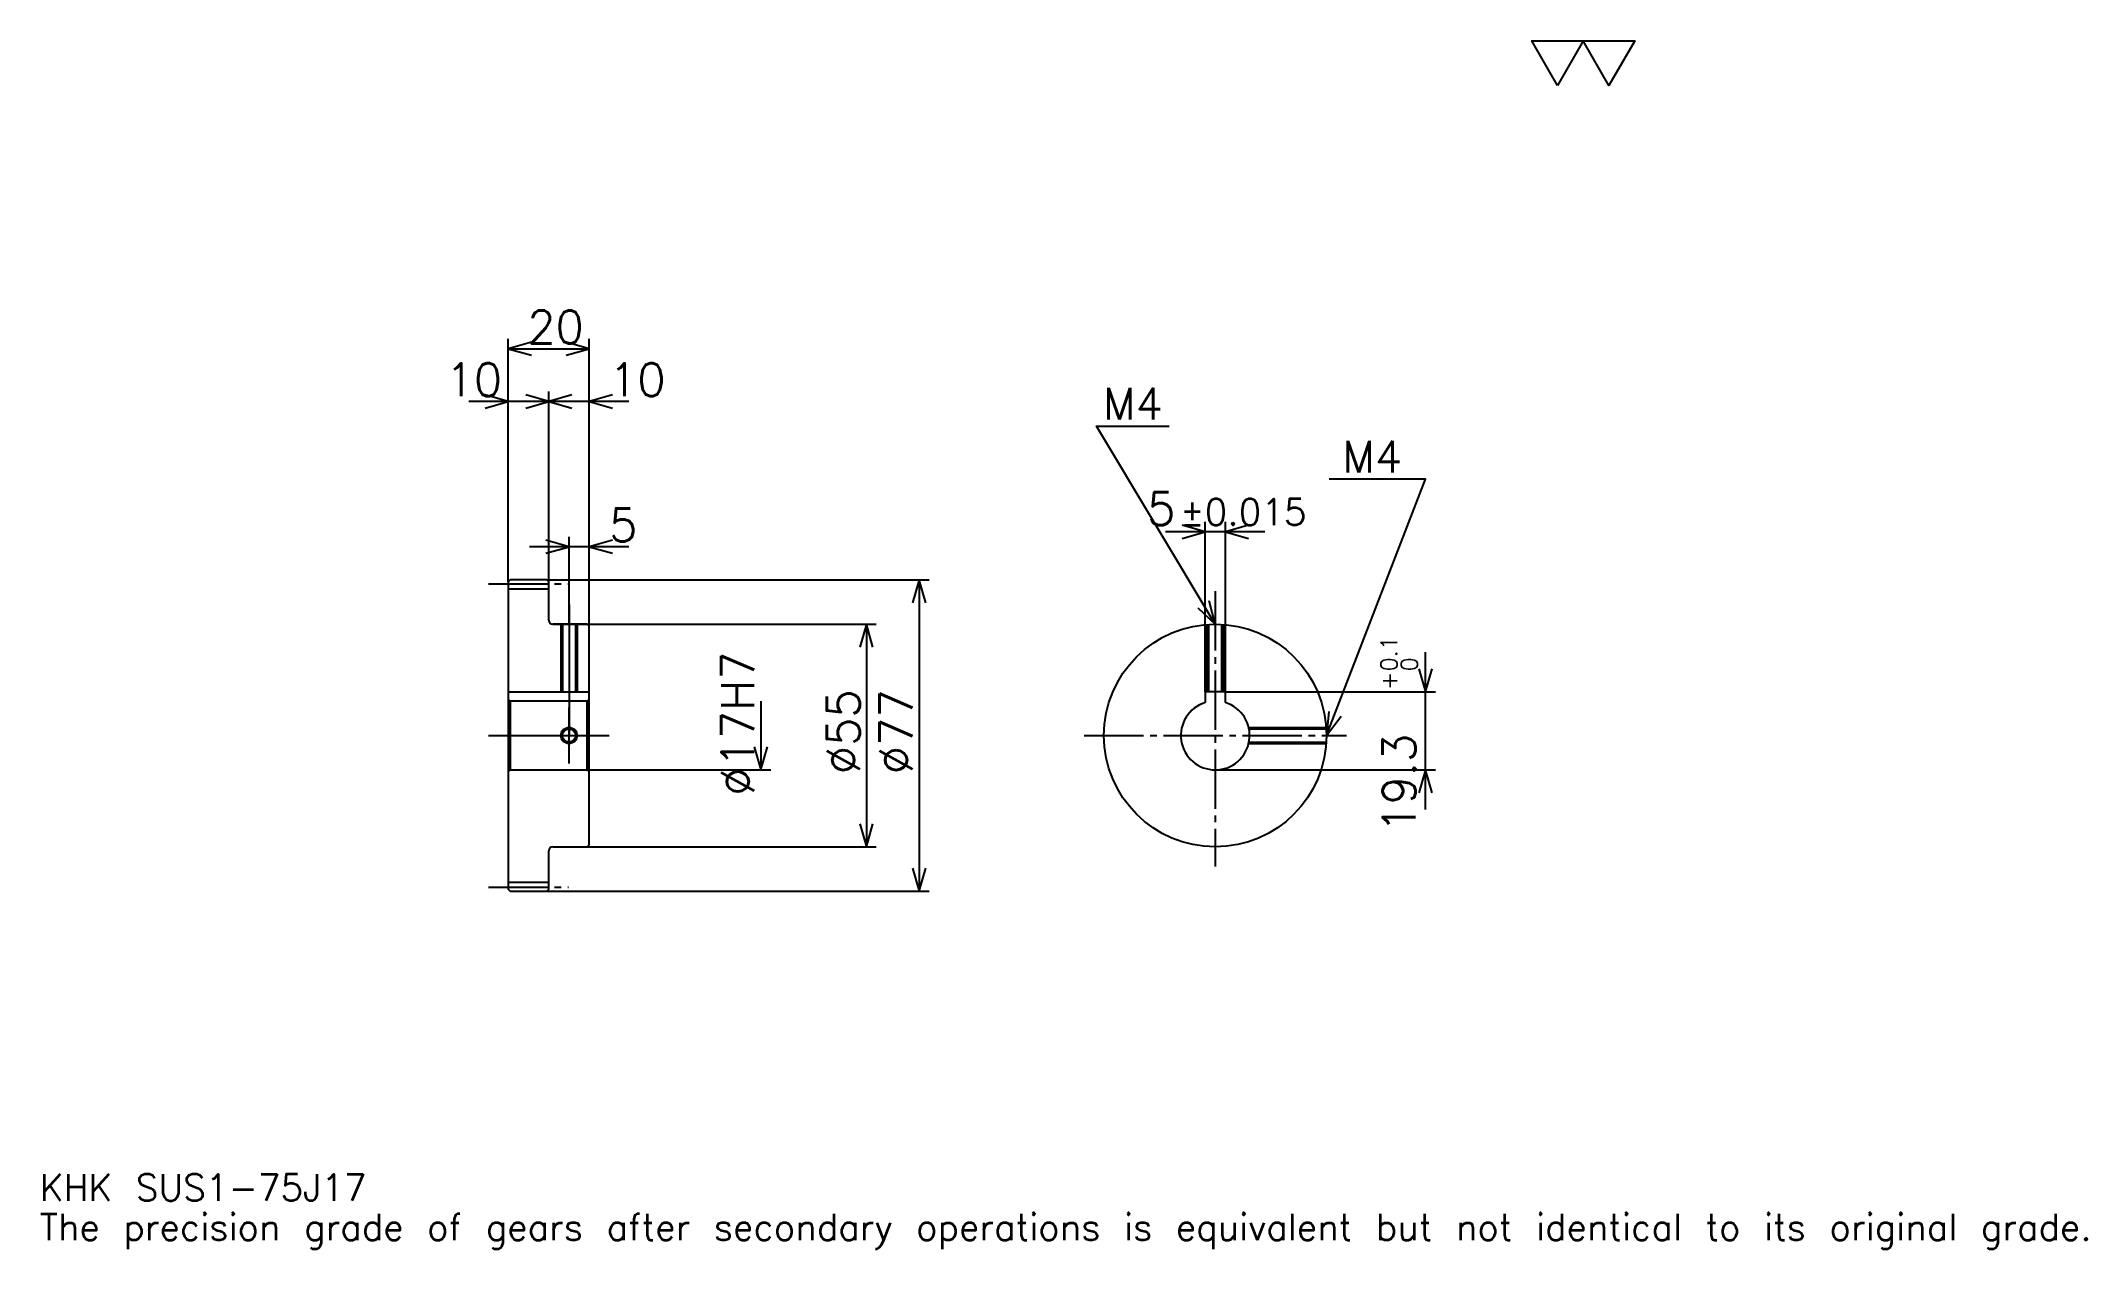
# Model space of a CAD drawing. Extents: x 17 to 522, y 6 to 304.
import ezdxf

# ---------------------------------------------------------------- set-up
doc = ezdxf.new("R2010")
doc.units = 0
doc.linetypes.add('DASHDOT', pattern=[19.565218, 14.673913, -1.630435, 1.630435, -1.630435])
doc.layers.get('0').update_dxf_attribs({"linetype": 'CONTINUOUS'})
doc.layers.add('DASHDOT', color=6, linetype='DASHDOT')
doc.styles.add('KANJI', font='TXT', dxfattribs={"bigfont": 'BIGFONT'})

msp = doc.modelspace()

# ---------------------------------------------------------------- linework, layer by layer
at = {"color": 5}
for p, q in [((132.065216, 171.380432), (132.065216, 230.891296)), ((132.065216, 228.445648), (152.065216, 228.445648)), ((152.065216, 171.380432), (152.065216, 230.891296)), ((142.065216, 171.380432), (142.065216, 217.847839)), ((151.847824, 215.402176), (122.282608, 215.402176)), ((161.847824, 215.402176), (132.282608, 215.402176)), ((319.021729, 183.206512), (294.456543, 183.206512)), ((304.239136, 143.680435), (304.239136, 185.652161)), ((309.239136, 143.680435), (309.239136, 185.652161)), ((161.847824, 179.532608), (137.282608, 179.532608)), ((147.065216, 171.380432), (147.065216, 181.978256)), ((132.065216, 170.880432), (132.065216, 171.380432)), ((141.565216, 171.380432), (152.065216, 171.380432)), ((142.065216, 170.880432), (142.065216, 171.380432)), ((147.065216, 160.380432), (147.065216, 171.380432)), ((147.065216, 160.380432), (147.065216, 171.380432)), ((152.065216, 171.380432), (236.032608, 171.380432)), ((152.065216, 159.880432), (152.065216, 171.380432)), ((233.586945, 171.380432), (233.586945, 94.380432)), ((143.065216, 160.380432), (152.065216, 160.380432)), ((152.065216, 160.380432), (222.989136, 160.380432)), ((220.543488, 160.380432), (220.543488, 105.380432)), ((358.695679, 114.597824), (358.695679, 153.463043)), ((309.239136, 143.680435), (361.141296, 143.680435)), ((194.456512, 141.380432), (194.456512, 124.380432)), ((152.065216, 124.380432), (196.902176, 124.380432)), ((306.739136, 124.380432), (361.141296, 124.380432)), ((143.065216, 105.380432), (152.065216, 105.380432)), ((152.065216, 105.380432), (222.989136, 105.380432)), ((141.565216, 94.380432), (152.065216, 94.380432)), ((152.065216, 94.380432), (236.032608, 94.380432))]:
    msp.add_line(p, q, dxfattribs=at)
at = {"color": 4}
for p, q in [((132.065216, 169.130432), (142.065216, 169.130432)), ((132.065216, 143.680435), (152.065216, 143.680435)), ((151.565216, 141.380432), (152.065216, 141.880432)), ((132.565216, 141.380432), (132.565216, 124.380432)), ((151.565216, 124.380432), (152.065216, 123.880432)), ((132.065216, 96.630432), (142.065216, 96.630432))]:
    msp.add_line(p, q, dxfattribs=at)
at = {"color": 7}
msp.add_lwpolyline([(391.304352, 293.478271), (384.945648, 304.5), (410.380432, 304.5), (404.021729, 293.478271), (397.663055, 304.5), (391.304352, 293.478271)], dxfattribs=at)
at = {"color": 5}
for points in [[(137.771744, 230.07608), (132.065216, 228.445648), (137.771744, 226.815216)], [(146.358688, 226.815216), (152.065216, 228.445648), (146.358688, 230.07608)], [(126.358696, 213.771744), (132.065216, 215.402176), (126.358696, 217.032608)], [(136.358688, 213.771744), (142.065216, 215.402176), (136.358688, 217.032608)], [(147.771744, 217.032608), (142.065216, 215.402176), (147.771744, 213.771744)], [(157.771744, 217.032608), (152.065216, 215.402176), (157.771744, 213.771744)], [(306.739136, 160.380432), (277.391296, 209.293472), (295.32608, 209.293472)], [(334.239136, 132.880432), (358.695648, 196.25), (334.891296, 196.25)], [(298.532593, 181.57608), (304.239136, 183.206512), (298.532593, 184.836945)], [(314.945679, 184.836945), (309.239136, 183.206512), (314.945679, 181.57608)], [(141.358688, 177.902176), (147.065216, 179.532608), (141.358688, 181.16304)], [(157.771744, 181.16304), (152.065216, 179.532608), (157.771744, 177.902176)], [(235.217377, 165.67392), (233.586945, 171.380432), (231.956512, 165.67392)], [(302.40506, 164.434875), (306.739136, 160.380432), (305.201233, 166.112579)], [(222.17392, 154.673904), (220.543488, 160.380432), (218.913055, 154.673904)], [(357.065247, 149.386948), (358.695679, 143.680435), (360.326111, 149.386948)], [(334.772705, 138.791275), (334.239136, 132.880432), (337.81488, 137.617188)], [(192.82608, 130.08696), (194.456512, 124.380432), (196.086945, 130.08696)], [(360.326111, 118.673912), (358.695679, 124.380432), (357.065247, 118.673912)], [(218.913055, 111.086952), (220.543488, 105.380432), (222.17392, 111.086952)], [(231.956512, 100.086952), (233.586945, 94.380432), (235.217377, 100.086952)]]:
    msp.add_lwpolyline(points, dxfattribs=at)
at = {"color": 4}
for points in [[(142.065216, 161.380432), (142.065216, 170.880432), (141.565216, 171.380432), (132.565216, 171.380432), (132.065216, 170.880432), (132.065216, 123.880432)], [(143.065216, 105.380432), (151.565216, 105.380432), (152.065216, 105.880432), (152.065216, 159.880432), (151.565216, 160.380432), (143.065216, 160.380432)], [(145.065216, 160.380432), (145.065216, 143.680435)], [(145.445221, 160.380432), (145.445221, 143.680435)], [(148.685211, 160.380432), (148.685211, 143.680435)], [(149.065216, 160.380432), (149.065216, 143.680435)], [(304.739136, 143.680435), (304.739136, 160.307602)], [(305.119141, 143.680435), (305.119141, 160.332672)], [(308.359131, 143.680435), (308.359131, 160.332672)], [(308.739136, 143.680435), (308.739136, 160.307602)], [(132.065216, 123.880432), (132.565216, 124.380432), (151.565216, 124.380432), (151.565216, 141.380432), (132.565216, 141.380432), (132.065216, 141.880432)], [(309.239136, 141.004471), (309.239136, 143.680435), (304.239136, 143.680435), (304.239136, 141.004471)], [(315.000488, 134.880432), (334.166321, 134.880432)], [(315.083313, 134.500427), (334.191376, 134.500427)], [(315.000488, 130.880432), (334.166321, 130.880432)], [(315.083313, 131.260437), (334.191376, 131.260437)], [(132.065216, 123.880432), (132.065216, 94.880432), (132.565216, 94.380432), (141.565216, 94.380432), (142.065216, 94.880432), (142.065216, 104.380432)]]:
    msp.add_lwpolyline(points, dxfattribs=at)
for centre, radius in [((306.739136, 132.880432), 27.5), ((147.065216, 132.880432), 1.62)]:
    msp.add_circle(centre, radius, dxfattribs=at)
at = {"color": 7}
msp.add_circle((147.065216, 132.880432), 2, dxfattribs=at)
at = {"color": 4}
for centre, radius, start, end in [((143.065216, 161.380432), 1, 180, 270), ((306.739136, 132.880432), 8.5, 107.10463483, 72.89536517), ((143.065216, 104.380432), 1, 90, 180)]:
    msp.add_arc(centre, radius, start, end, dxfattribs=at)
at = {"layer": 'DASHDOT', "color": 7}
for p, q in [((127.173912, 170.380432), (146.956512, 170.380432)), ((306.739136, 168.532608), (306.739136, 100.489128)), ((147.065216, 160.380432), (147.065216, 132.880432)), ((127.173912, 132.880432), (156.956512, 132.880432)), ((274.347839, 132.880432), (339.130432, 132.880432)), ((127.173912, 95.380432), (146.956512, 95.380432))]:
    msp.add_line(p, q, dxfattribs=at)
for points in [[(147.065216, 165.271729), (147.065216, 138.789124)], [(147.065216, 125.989128), (147.065216, 139.771744)], [(140.17392, 132.880432), (153.956512, 132.880432)]]:
    msp.add_lwpolyline(points, dxfattribs=at)

# ---------------------------------------------------------------- texts
at = {"color": 7, "style": 'KANJI'}
for s, height, p in [('20', 8.152174, (136.766296, 229.75)), ('10', 8.152174, (116.576088, 216.706512)), ('10', 8.152174, (156.956512, 216.706512)), ('M4', 7.826087, (279.021729, 210.92392)), ('M4', 7.826087, (338.152161, 197.880432)), ('5', 8.152174, (289.911438, 184.836945)), ('5', 8.152174, (156.956512, 180.83696)), ('%%p0.015', 6.521739, (297.981079, 184.836945)), ('KHK SUS1-75J17', 6.521739, (16.304348, 17.934782)), ('The precision grade of gears after secondary operations is equivalent but not identical to its original grade.', 6.521739, (16.304348, 8.152174))]:
    msp.add_text(s, height=height, dxfattribs=at).set_placement(p)
for s, height, p in [('%%c17H7', 8.152174, (192.82608, 118.002716)), ('0.1', 4.076087, (351.684814, 148.706711)), ('0', 4.076087, (356.739136, 148.706711)), ('+', 4.076087, (351.684814, 144.141495)), ('%%c55', 8.152174, (218.913055, 123.301628)), ('%%c77', 8.152174, (231.956512, 123.301628)), ('19.3', 8.152174, (356.25, 108.855667))]:
    msp.add_text(s, height=height, rotation=90, dxfattribs=at).set_placement(p)

doc.saveas('drawing.dxf')
